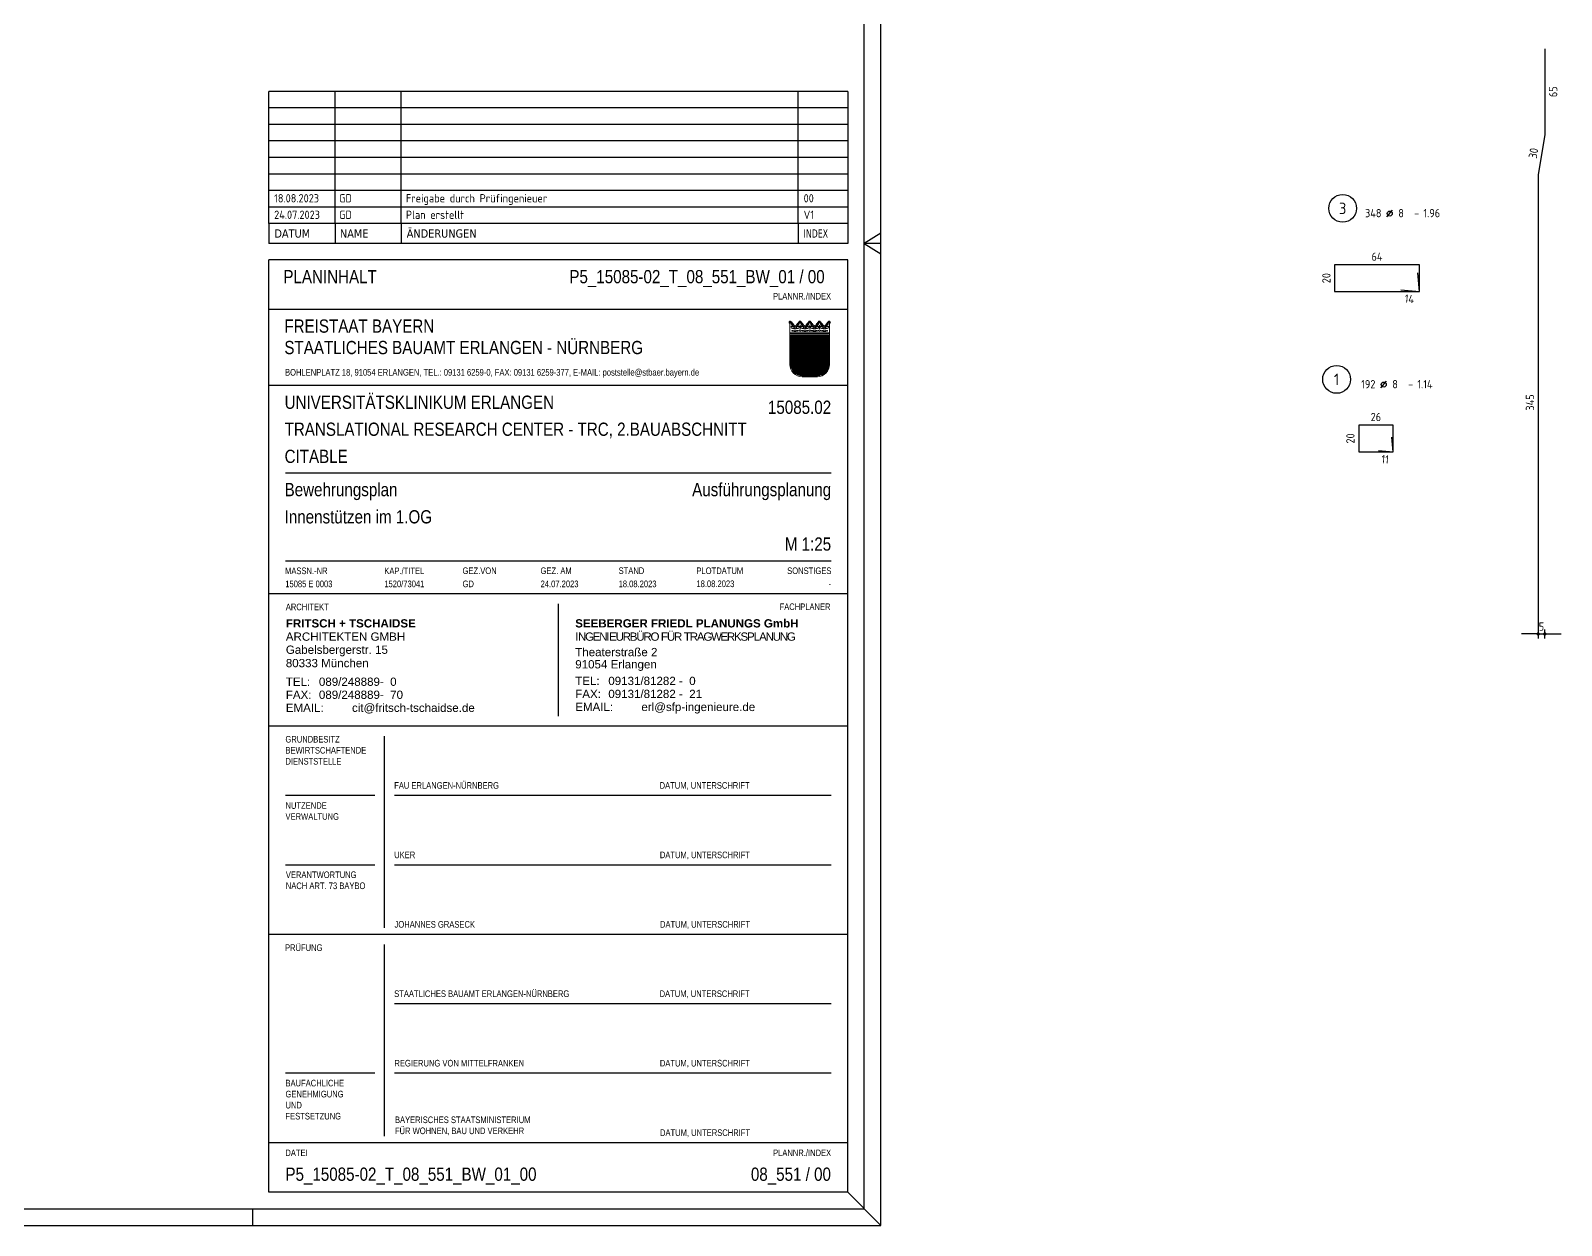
# Model space of a CAD drawing. Extents: x 0 to 26.4, y -21.5 to -6.6.
# Drawn here: x 14.6 to 26.17, y -21.46 to -12.43 of the extents above; entities that cross this region are included whole.
import ezdxf
from ezdxf.enums import TextEntityAlignment as Align

# ---------------------------------------------------------------- set-up
doc = ezdxf.new("R2010")
doc.units = 0
doc.header["$LTSCALE"] = 0.25
doc.linetypes.add('AUSGEZOGEN', pattern=[1000.01, 1000, 0.01])
for name, color, linetype in [('40 A Plankopf Text F+T', 7, 'Continuous'), ('BET-ANS', 7, 'Continuous'), ('MASSE', 7, 'Continuous'), ('RAHMEN', 7, 'Continuous'), ('RND', 7, 'Continuous'), ('STEMPEL', 7, 'Continuous')]:
    doc.layers.add(name, color=color, linetype=linetype)
doc.layers.add('NOPLOT', color=7, linetype='Continuous', plot=False)
doc.styles.add('ERSTELLTER_STIL_3', font='arial.ttf')
doc.styles.add('ERSTELLTER_STIL_4', font='arialbd.ttf')
doc.styles.add('helv', font='tahoma.ttf')
doc.styles.add('plankopf_ArialN', font='ARIALN.TTF')
doc.styles.add('txt', font='isocp.shx')
doc.dimstyles.new('DOT_I', dxfattribs={"dimscale": 0.25, "dimtxt": 0.25, "dimasz": 0.25, "dimexe": 0.1, "dimexo": 0.3, "dimgap": 0.1, "dimtad": 1, "dimdec": 3, "dimzin": 3, "dimtxsty": 'txt', "dimblk": 'DOT', "dimblk1": 'DOT', "dimblk2": 'DOT', "dimsah": 1, "dimcen": 0.1, "dimse1": 1, "dimse2": 1, "dimazin": 0, "dimtfac": 1, "dimtdec": 4, "dimtix": 1, "dimtmove": 2, "dimatfit": 3, "dimfxl": 0, "dimtvp": 1, "dimtolj": 1, "dimtzin": 0, "dimarcsym": 0})
pattern_1 = [(0, (-322.07857, -163.97815), (8e-17, 0.254), [])]

# ---------------------------------------------------------------- blocks, each defined once
blk = doc.blocks.new('Bundeslandwappen')
at = {"lineweight": 9, "true_color": 0xffffff}
for points in [[(-5.75, 16.5), (-5.98, 16.5), (-5.98, 16.29), (-5.75, 16.29)], [(-5.09, 15.68), (-5.31, 15.68), (-5.31, 15.47), (-5.09, 15.47)], [(-3.49, 15.68), (-3.71, 15.68), (-3.71, 15.47), (-3.49, 15.47)], [(-2.82, 16.5), (-3.05, 16.5), (-3.05, 16.29), (-2.82, 16.29)], [(-2.15, 15.68), (-2.38, 15.68), (-2.38, 15.47), (-2.15, 15.47)], [(-0.56, 15.68), (-0.78, 15.68), (-0.78, 15.47), (-0.56, 15.47)], [(0.11, 16.5), (-0.11, 16.5), (-0.11, 16.29), (0.11, 16.29)], [(0.78, 15.68), (0.56, 15.68), (0.56, 15.47), (0.78, 15.47)], [(2.38, 15.68), (2.15, 15.68), (2.15, 15.47), (2.38, 15.47)], [(3.05, 16.5), (2.82, 16.5), (2.82, 16.29), (3.05, 16.29)], [(3.71, 15.68), (3.49, 15.68), (3.49, 15.47), (3.71, 15.47)], [(5.31, 15.68), (5.09, 15.68), (5.09, 15.47), (5.31, 15.47)], [(5.98, 16.5), (5.75, 16.5), (5.75, 16.29), (5.98, 16.29)]]:
    blk.add_hatch(color=7, dxfattribs=at).paths.add_polyline_path(points)
at = {"true_color": 0xffffff}
for points in [[(-5.34, 12.59), (-5.7, 12.59), (-5.7, 12.19), (-5.07, 11.96)], [(-1.42, 10.67), (-5.07, 11.96), (-3.57, 8.42), (0.08, 7.13)], [(0.86, 12.59), (-2.24, 12.59), (-1.42, 10.67), (2.23, 9.38)], [(3.96, 12.59), (1.66, 12.59), (4.37, 11.63)], [(5.7, 8.15), (2.23, 9.38), (3.73, 5.84), (5.7, 5.14)], [(5.7, 11.16), (4.37, 11.63), (5.7, 8.5)], [(-3.57, 8.42), (-5.7, 9.18), (-5.7, 6.17), (-2.07, 4.88)], [(-5.7, 6.14), (-5.7, 3.7, 0.041392), (-5.65, 3.14), (-4.21, 2.63)], [(1.58, 3.59), (-2.07, 4.88), (-0.56, 1.34), (2.36, 0.3, 0.043654), (2.95, 0.36)], [(3.73, 5.84), (0.08, 7.13), (1.58, 3.59), (5.23, 2.29)], [(-0.56, 1.34), (-4.21, 2.63), (-3.29, 0.45, 0.073774), (-2.3, 0.3), (-0.12, 0.3)]]:
    blk.add_hatch(color=7, dxfattribs=at).paths.add_polyline_path(points)
at = {"lineweight": 9}
h = blk.add_hatch(dxfattribs=at)
h.set_pattern_fill('ANSI31', color=256, scale=0.08, angle=315, style=0)
h.set_pattern_definition(pattern_1)
h.paths.add_polyline_path([(-5.07, 11.96), (-5.7, 12.19), (-5.7, 9.18), (-3.57, 8.42)])
h = blk.add_hatch(dxfattribs=at)
h.set_pattern_fill('ANSI31', color=256, scale=0.08, angle=315, style=0)
h.set_pattern_definition(pattern_1)
h.paths.add_polyline_path([(-2.24, 12.59), (-5.34, 12.59), (-5.07, 11.96), (-1.42, 10.67)])
h = blk.add_hatch(dxfattribs=at)
h.set_pattern_fill('ANSI31', color=256, scale=0.08, angle=315, style=0)
h.set_pattern_definition(pattern_1)
h.paths.add_polyline_path([(2.23, 9.38), (-1.42, 10.67), (0.08, 7.13), (3.73, 5.84)])
h = blk.add_hatch(dxfattribs=at)
h.set_pattern_fill('ANSI31', color=256, scale=0.08, angle=315, style=0)
h.set_pattern_definition(pattern_1)
h.paths.add_polyline_path([(4.37, 11.63), (1.66, 12.59), (0.86, 12.59), (2.23, 9.38), (5.7, 8.15), (5.7, 8.5)])
h = blk.add_hatch(dxfattribs=at)
h.set_pattern_fill('ANSI31', color=256, scale=0.08, angle=315, style=0)
h.set_pattern_definition(pattern_1)
h.paths.add_polyline_path([(5.7, 12.59), (3.96, 12.59), (4.37, 11.63), (5.7, 11.16)])
h = blk.add_hatch(dxfattribs=at)
h.set_pattern_fill('ANSI31', color=256, scale=0.08, angle=315, style=0)
h.set_pattern_definition(pattern_1)
h.paths.add_polyline_path([(-2.07, 4.88), (-5.7, 6.17), (-5.7, 6.14), (-4.21, 2.63), (-0.56, 1.34)])
h = blk.add_hatch(dxfattribs=at)
h.set_pattern_fill('ANSI31', color=256, scale=0.08, angle=315, style=0)
h.set_pattern_definition(pattern_1)
h.paths.add_polyline_path([(0.08, 7.13), (-3.57, 8.42), (-2.07, 4.88), (1.58, 3.59)])
h = blk.add_hatch(dxfattribs=at)
h.set_pattern_fill('ANSI31', color=256, scale=0.08, angle=315, style=0)
h.set_pattern_definition(pattern_1)
h.paths.add_polyline_path([(5.7, 5.14), (3.73, 5.84), (5.23, 2.29), (5.37, 2.24, 0.111178), (5.7, 3.7)])
h = blk.add_hatch(dxfattribs=at)
h.set_pattern_fill('ANSI31', color=256, scale=0.08, angle=315, style=0)
h.set_pattern_definition(pattern_1)
h.paths.add_polyline_path([(-4.21, 2.63), (-5.65, 3.14, 0.285055), (-3.29, 0.45)])
h = blk.add_hatch(dxfattribs=at)
h.set_pattern_fill('ANSI31', color=256, scale=0.08, angle=315, style=0)
h.set_pattern_definition(pattern_1)
h.paths.add_polyline_path([(-0.56, 1.34), (-0.12, 0.3), (2.3, 0.3, 0.004354), (2.36, 0.3)])
h = blk.add_hatch(dxfattribs=at)
h.set_pattern_fill('ANSI31', color=256, scale=0.08, angle=315, style=0)
h.set_pattern_definition(pattern_1)
h.paths.add_polyline_path([(5.31, 2.11), (5.23, 2.29), (1.58, 3.59), (2.95, 0.36, 0.22704)])
for p, q in [((-6, 16.1), (-6, 3.7)), ((-5.64, 14.97), (-5.64, 15.18)), ((-5.61, 16.59), (-5.62, 16.68)), ((-5.33, 15.19), (-5.33, 15.05)), ((-4.68, 14.54), (-5.26, 14.54)), ((-4.12, 14.54), (-3.54, 14.54)), ((-3.47, 15.19), (-3.47, 15.05)), ((-3.36, 13.9), (-2.93, 14.17)), ((-2.93, 13.63), (-3.36, 13.9)), ((-3.19, 16.59), (-3.18, 16.67)), ((-3.16, 14.97), (-3.16, 15.18)), ((-2.93, 15.58), (-2.93, 14.47)), ((-2.93, 14.17), (-2.5, 13.9)), ((-2.5, 13.9), (-2.93, 13.63)), ((-2.71, 14.97), (-2.71, 15.18)), ((-2.68, 16.59), (-2.69, 16.67)), ((-2.4, 15.19), (-2.4, 15.05)), ((-1.74, 14.54), (-2.32, 14.54)), ((-1.19, 14.54), (-0.61, 14.54)), ((-0.54, 15.19), (-0.54, 15.05)), ((0, 14.17), (-0.43, 13.9)), ((-0.43, 13.9), (0, 13.63)), ((-0.25, 16.59), (-0.24, 16.67)), ((-0.22, 14.97), (-0.22, 15.18)), ((0, 15.58), (0, 14.47)), ((0.43, 13.9), (0, 14.17)), ((0, 13.63), (0.43, 13.9)), ((0.22, 14.97), (0.22, 15.18)), ((0.25, 16.59), (0.24, 16.67)), ((0.54, 15.19), (0.54, 15.05)), ((1.19, 14.54), (0.61, 14.54)), ((1.74, 14.54), (2.32, 14.54)), ((2.4, 15.19), (2.4, 15.05)), ((2.93, 14.17), (2.5, 13.9)), ((2.5, 13.9), (2.93, 13.63)), ((2.68, 16.59), (2.69, 16.67)), ((2.71, 14.97), (2.71, 15.18)), ((2.93, 15.58), (2.93, 14.47)), ((3.36, 13.9), (2.93, 14.17)), ((2.93, 13.63), (3.36, 13.9)), ((3.16, 14.97), (3.16, 15.18)), ((3.19, 16.59), (3.18, 16.67)), ((3.47, 15.19), (3.47, 15.05)), ((4.12, 14.54), (3.54, 14.54)), ((4.68, 14.54), (5.26, 14.54)), ((5.33, 15.19), (5.33, 15.05)), ((5.61, 16.59), (5.62, 16.68)), ((5.64, 14.97), (5.64, 15.18)), ((6, 3.7), (6, 16.1)), ((-6, 13.29), (6, 13.29)), ((-6, 12.94), (6, 12.94)), ((-5.7, 12.59), (-5.7, 3.7)), ((-5.7, 12.59), (5.7, 12.59)), ((-5.7, 12.19), (5.7, 8.15)), ((-5.34, 12.59), (-0.12, 0.3)), ((-2.24, 12.59), (2.95, 0.36)), ((0.86, 12.59), (5.31, 2.11)), ((1.66, 12.59), (5.7, 11.16)), ((3.96, 12.59), (5.7, 8.5)), ((5.7, 3.7), (5.7, 12.59)), ((-5.7, 9.18), (5.7, 5.14)), ((-5.7, 6.17), (5.37, 2.24)), ((-5.7, 6.14), (-3.29, 0.45)), ((-5.66, 3.14), (2.36, 0.3)), ((-2.3, 0.3), (2.3, 0.3)), ((-2.3, 0), (2.3, 0))]:
    blk.add_line(p, q, dxfattribs=at)
for points in [[(-5.75, 16.29), (-5.98, 16.29), (-5.98, 16.5), (-5.75, 16.5)], [(-5.09, 15.47), (-5.31, 15.47), (-5.31, 15.68), (-5.09, 15.68)], [(-4.07, 13.71), (-4.83, 13.71), (-4.83, 14.1), (-4.07, 14.1)], [(-3.71, 15.47), (-3.49, 15.47), (-3.49, 15.68), (-3.71, 15.68)], [(-2.82, 16.29), (-3.05, 16.29), (-3.05, 16.5), (-2.82, 16.5)], [(-2.15, 15.47), (-2.38, 15.47), (-2.38, 15.68), (-2.15, 15.68)], [(-1.8, 13.71), (-1.04, 13.71), (-1.04, 14.1), (-1.8, 14.1)], [(-0.78, 15.47), (-0.56, 15.47), (-0.56, 15.68), (-0.78, 15.68)], [(0.11, 16.29), (-0.11, 16.29), (-0.11, 16.5), (0.11, 16.5)], [(0.78, 15.47), (0.56, 15.47), (0.56, 15.68), (0.78, 15.68)], [(1.8, 13.71), (1.04, 13.71), (1.04, 14.1), (1.8, 14.1)], [(2.15, 15.47), (2.38, 15.47), (2.38, 15.68), (2.15, 15.68)], [(3.05, 16.29), (2.82, 16.29), (2.82, 16.5), (3.05, 16.5)], [(3.71, 15.47), (3.49, 15.47), (3.49, 15.68), (3.71, 15.68)], [(4.07, 13.71), (4.83, 13.71), (4.83, 14.1), (4.07, 14.1)], [(5.09, 15.47), (5.31, 15.47), (5.31, 15.68), (5.09, 15.68)], [(5.75, 16.29), (5.98, 16.29), (5.98, 16.5), (5.75, 16.5)]]:
    blk.add_lwpolyline(points, close=True, dxfattribs=at)
for centre in [(-5.28, 13.9), (-3.71, 13.9), (-2.2, 13.9), (-0.68, 13.9), (0.68, 13.9), (2.2, 13.9), (3.71, 13.9), (5.28, 13.9)]:
    blk.add_circle(centre, 0.123, dxfattribs=at)
for centre, radius, start, end in [((-5.89, 16.45), 0.362, 44.6681, 253.1183), ((-5.67, 16.67), 0.05, 6.6615, 44.6681), ((-5.49, 15.18), 0.157, 3.2756, 179.5521), ((-5.19, 14.99), 0.453, 182.8328, 261.3043), ((-5.56, 16.59), 0.05, 186.6615, 265.6209), ((-5.42, 15.99), 0.179, 74.7883, 15.1356), ((-5.59, 16.26), 0.281, 346.0232, 85.6209), ((-5.36, 16.21), 0.05, 254.7883, 346.0232), ((-5.26, 15.23), 0.191, 249.6358, 3.0857), ((-5.2, 16.05), 0.05, 93.0633, 195.1356), ((-5.19, 15.87), 0.224, 350.9542, 93.0633), ((-5.02, 15.24), 0.05, 82.9467, 183.0857), ((-4.99, 15.54), 0.249, 262.9467, 77.8855), ((-4.92, 15.83), 0.05, 170.9542, 257.8855), ((-4.62, 14.89), 0.224, 71.4, 0), ((-4.71, 14.85), 0.312, 275.9649, 353.9773), ((-4.4, 15.24), 0.208, 317.0775, 222.9225), ((-4.18, 14.89), 0.224, 180, 108.6), ((-4.09, 14.85), 0.312, 186.0227, 264.0351), ((-3.81, 15.54), 0.249, 102.1145, 277.0533), ((-3.88, 15.83), 0.05, 282.1145, 9.0458), ((-3.61, 15.87), 0.224, 86.9367, 189.0458), ((-3.78, 15.24), 0.05, 356.9143, 97.0533), ((-3.54, 15.23), 0.191, 176.9143, 290.3642), ((-3.6, 16.05), 0.05, 344.8644, 86.9367), ((-3.38, 15.99), 0.179, 164.8644, 105.2117), ((-3.61, 14.99), 0.453, 278.6957, 357.1672), ((-3.21, 16.26), 0.281, 94.3791, 193.9768), ((-3.44, 16.21), 0.05, 193.9768, 285.2117), ((-3.31, 15.18), 0.157, 0.4479, 176.7244), ((-3.24, 16.59), 0.05, 274.3791, 353.3385), ((-3.13, 16.67), 0.05, 155.2288, 173.3385), ((-2.93, 16.58), 0.264, 24.0166, 155.3409), ((-2.55, 15.18), 0.157, 3.2756, 179.5521), ((-2.26, 14.99), 0.453, 182.8328, 261.3043), ((-2.74, 16.66), 0.05, 6.6615, 24.0166), ((-2.63, 16.59), 0.05, 186.6615, 265.6209), ((-2.49, 15.99), 0.179, 74.7883, 15.1356), ((-2.65, 16.26), 0.281, 346.0232, 85.6209), ((-2.43, 16.21), 0.05, 254.7883, 346.0232), ((-2.33, 15.23), 0.191, 249.6358, 3.0857), ((-2.27, 16.05), 0.05, 93.0633, 195.1356), ((-2.26, 15.87), 0.224, 350.9542, 93.0633), ((-2.09, 15.24), 0.05, 82.9467, 183.0857), ((-2.05, 15.54), 0.249, 262.9467, 77.8855), ((-1.99, 15.83), 0.05, 170.9542, 257.8855), ((-1.69, 14.89), 0.224, 71.4, 0), ((-1.78, 14.85), 0.312, 275.9649, 353.9773), ((-1.47, 15.24), 0.208, 317.0775, 222.9225), ((-1.24, 14.89), 0.224, 180, 108.6), ((-1.16, 14.85), 0.312, 186.0227, 264.0351), ((-0.88, 15.54), 0.249, 102.1145, 277.0533), ((-0.94, 15.83), 0.05, 282.1145, 9.0458), ((-0.67, 15.87), 0.224, 86.9367, 189.0458), ((-0.84, 15.24), 0.05, 356.9143, 97.0533), ((-0.6, 15.23), 0.191, 176.9143, 290.3642), ((-0.66, 16.05), 0.05, 344.8644, 86.9367), ((-0.44, 15.99), 0.179, 164.8644, 105.2117), ((-0.68, 14.99), 0.453, 278.6957, 357.1672), ((-0.28, 16.26), 0.281, 94.3791, 193.9768), ((-0.5, 16.21), 0.05, 193.9768, 285.2117), ((-0.38, 15.18), 0.157, 0.4479, 176.7244), ((-0.3, 16.59), 0.05, 274.3791, 353.3385), ((0, 16.58), 0.264, 24.0166, 155.3409), ((-0.19, 16.67), 0.05, 155.2288, 173.3385), ((0.38, 15.18), 0.157, 3.2756, 179.5521), ((0.68, 14.99), 0.453, 182.8328, 261.3043), ((0.19, 16.66), 0.05, 6.6615, 24.0166), ((0.3, 16.59), 0.05, 186.6615, 265.6209), ((0.44, 15.99), 0.179, 74.7883, 15.1356), ((0.28, 16.26), 0.281, 346.0232, 85.6209), ((0.5, 16.21), 0.05, 254.7883, 346.0232), ((0.6, 15.23), 0.191, 249.6358, 3.0857), ((0.66, 16.05), 0.05, 93.0633, 195.1356), ((0.67, 15.87), 0.224, 350.9542, 93.0633), ((0.84, 15.24), 0.05, 82.9467, 183.0857), ((0.88, 15.54), 0.249, 262.9467, 77.8855), ((0.94, 15.83), 0.05, 170.9542, 257.8855), ((1.24, 14.89), 0.224, 71.4, 0), ((1.16, 14.85), 0.312, 275.9649, 353.9773), ((1.47, 15.24), 0.208, 317.0775, 222.9225), ((1.69, 14.89), 0.224, 180, 108.6), ((1.78, 14.85), 0.312, 186.0227, 264.0351), ((2.05, 15.54), 0.249, 102.1145, 277.0533), ((1.99, 15.83), 0.05, 282.1145, 9.0458), ((2.26, 15.87), 0.224, 86.9367, 189.0458), ((2.09, 15.24), 0.05, 356.9143, 97.0533), ((2.33, 15.23), 0.191, 176.9143, 290.3642), ((2.27, 16.05), 0.05, 344.8644, 86.9367), ((2.49, 15.99), 0.179, 164.8644, 105.2117), ((2.26, 14.99), 0.453, 278.6957, 357.1672), ((2.65, 16.26), 0.281, 94.3791, 193.9768), ((2.43, 16.21), 0.05, 193.9768, 285.2117), ((2.55, 15.18), 0.157, 0.4479, 176.7244), ((2.63, 16.59), 0.05, 274.3791, 353.3385), ((2.93, 16.58), 0.264, 24.0166, 155.3409), ((2.74, 16.67), 0.05, 155.2288, 173.3385), ((3.31, 15.18), 0.157, 3.2756, 179.5521), ((3.61, 14.99), 0.453, 182.8328, 261.3043), ((3.13, 16.66), 0.05, 6.6615, 24.0166), ((3.24, 16.59), 0.05, 186.6615, 265.6209), ((3.38, 15.99), 0.179, 74.7883, 15.1356), ((3.21, 16.26), 0.281, 346.0232, 85.6209), ((3.44, 16.21), 0.05, 254.7883, 346.0232), ((3.54, 15.23), 0.191, 249.6358, 3.0857), ((3.6, 16.05), 0.05, 93.0633, 195.1356), ((3.61, 15.87), 0.224, 350.9542, 93.0633), ((3.78, 15.24), 0.05, 82.9467, 183.0857), ((3.81, 15.54), 0.249, 262.9467, 77.8855), ((3.88, 15.83), 0.05, 170.9542, 257.8855), ((4.18, 14.89), 0.224, 71.4, 0), ((4.09, 14.85), 0.312, 275.9649, 353.9773), ((4.4, 15.24), 0.208, 317.0775, 222.9225), ((4.62, 14.89), 0.224, 180, 108.6), ((4.71, 14.85), 0.312, 186.0227, 264.0351), ((4.99, 15.54), 0.249, 102.1145, 277.0533), ((4.92, 15.83), 0.05, 282.1145, 9.0458), ((5.19, 15.87), 0.224, 86.9367, 189.0458), ((5.02, 15.24), 0.05, 356.9143, 97.0533), ((5.26, 15.23), 0.191, 176.9143, 290.3642), ((5.2, 16.05), 0.05, 344.8644, 86.9367), ((5.42, 15.99), 0.179, 164.8644, 105.2117), ((5.19, 14.99), 0.453, 278.6957, 357.1672), ((5.59, 16.26), 0.281, 94.3791, 193.9768), ((5.36, 16.21), 0.05, 193.9768, 285.2117), ((5.49, 15.18), 0.157, 0.4479, 176.7244), ((5.56, 16.59), 0.05, 274.3791, 353.3385), ((5.67, 16.67), 0.05, 135.3319, 173.3385), ((5.89, 16.45), 0.362, 286.8817, 135.3319), ((-2.3, 3.7), 3.7, 180, 270), ((-2.3, 3.7), 3.4, 180, 270), ((2.3, 3.7), 3.7, 270, 0), ((2.3, 3.7), 3.4, 270, 0)]:
    blk.add_arc(centre, radius, start, end, dxfattribs=at)
blk = doc.blocks.new('Plankopf_PU')
for p, q in [((-18.5, 25.4), (-18.5, 27.7)), ((-1, 27.7), (-18.5, 27.7)), ((-1, 27.7), (-18.5, 27.7)), ((-1, 25.4), (-1, 27.7)), ((-1, 25.4), (-18.5, 25.4)), ((-1, 25.4), (-18.5, 25.4)), ((-18.5, 19.1), (-18.5, 25.4)), ((-1, 19.1), (-1, 25.4)), ((-1.5, 22.75), (-18, 22.75)), ((-18, 20.1), (-1.5, 20.1)), ((-18.5, 15.1), (-18.5, 19.1)), ((-1, 19.1), (-18.5, 19.1)), ((-1, 15.1), (-1, 19.1)), ((-9.75, 18.8), (-9.75, 15.4)), ((-1, 15.1), (-18.5, 15.1)), ((-1, 15.1), (-18.5, 15.1)), ((-18.5, 8.8), (-18.5, 15.1)), ((-1, 8.8), (-1, 15.1)), ((-15, 9), (-15, 14.8)), ((-15.3, 13), (-18, 13)), ((-1.5, 13), (-14.7, 13)), ((-15.3, 10.9), (-18, 10.9)), ((-1.5, 10.9), (-14.7, 10.9)), ((-18.5, 2.5), (-18.5, 8.8)), ((-1, 8.8), (-18.5, 8.8)), ((-1, 2.5), (-1, 8.8)), ((-15, 2.7), (-15, 8.5)), ((-1.5, 6.7), (-14.7, 6.7)), ((-15.3, 4.6), (-18, 4.6)), ((-1.5, 4.6), (-14.7, 4.6)), ((-1, 2.5), (-18.5, 2.5)), ((-18.5, 1), (-18.5, 2.5)), ((-1, 2.5), (-18.5, 2.5)), ((-1, 1), (-1, 2.5)), ((-1, 1), (-18.5, 1))]:
    blk.add_line(p, q)
at = {"xscale": 0.1, "yscale": 0.1, "zscale": 0.1}
blk.add_blockref('Bundeslandwappen', (-2.148, 25.669), dxfattribs=at)
at = {"linetype": 'AUSGEZOGEN', "lineweight": 35, "style": 'plankopf_ArialN'}
for s, height, p in [('FREISTAAT BAYERN', 0.4, (-18.032, 27.401)), ('PRÜFUNG', 0.2, (-18.013, 8.5))]:
    blk.add_text(s, height=height, dxfattribs=at).set_placement(p, align=Align.TOP_LEFT)
blk.add_text('STAATLICHES BAUAMT ERLANGEN - NÜRNBERG', height=0.4, dxfattribs=at).set_placement((-18.032, 26.552), align=Align.MIDDLE_LEFT)
at = {"style": 'plankopf_ArialN'}
for s, p in [('BOHLENPLATZ 18, 91054 ERLANGEN, TEL.: 09131 6259-0, FAX: 09131 6259-377, E-MAIL: poststelle@stbaer.bayern.de', (-18.012, 25.702)), ('MASSN.-NR', (-18.011, 19.698)), ('KAP./TITEL', (-15.01, 19.698)), ('GEZ.VON', (-12.644, 19.7)), ('GEZ. AM', (-10.286, 19.7)), ('STAND', (-7.927, 19.702)), ('PLOTDATUM', (-5.574, 19.7)), ('FAU ERLANGEN-NÜRNBERG', (-14.712, 13.207)), ('DATUM, UNTERSCHRIFT', (-6.687, 13.207)), ('UKER', (-14.712, 11.107)), ('DATUM, UNTERSCHRIFT', (-6.68, 11.106)), ('JOHANNES GRASECK', (-14.7, 9.005)), ('DATUM, UNTERSCHRIFT', (-6.675, 9.005)), ('STAATLICHES BAUAMT ERLANGEN-NÜRNBERG', (-14.712, 6.907)), ('DATUM, UNTERSCHRIFT', (-6.687, 6.907)), ('REGIERUNG VON MITTELFRANKEN', (-14.705, 4.806)), ('DATUM, UNTERSCHRIFT', (-6.68, 4.806)), ('DATUM, UNTERSCHRIFT', (-6.675, 2.705)), ('DATEI', (-18.002, 2.095))]:
    blk.add_text(s, height=0.2, dxfattribs=at).set_placement(p)
for s, p in [('SONSTIGES', (-1.493, 19.7)), ('PLANNR./INDEX', (-1.501, 2.095))]:
    blk.add_text(s, height=0.2, dxfattribs=at).set_placement(p, align=Align.RIGHT)
at = {"linetype": 'AUSGEZOGEN', "lineweight": 35, "style": 'plankopf_ArialN'}
blk.add_text('ARCHITEKT', height=0.2, dxfattribs=at).set_placement((-17.989, 18.607))
blk.add_text('FACHPLANER', height=0.2, dxfattribs=at).set_placement((-1.52, 18.611), align=Align.RIGHT)
at = {"insert": (-5.574, 19.303), "char_height": 0.2, "attachment_point": 7, "style": 'plankopf_ArialN'}
blk.add_mtext('18.08.2023', dxfattribs=at)
at = {"char_height": 0.2, "attachment_point": 1, "style": 'plankopf_ArialN'}
for s, insert, width in [('GRUNDBESITZ\\PBEWIRTSCHAFTENDE DIENSTSTELLE', (-18, 14.804), 2.5), ('NUTZENDE^JVERWALTUNG', (-17.998, 12.8), 2.69843), ('VERANTWORTUNG  NACH ART. 73 BAYBO', (-17.988, 10.705), 2.68768), ('BAUFACHLICHE GENEHMIGUNG UND FESTSETZUNG', (-17.998, 4.404), 2.2311), ('BAYERISCHES STAATSMINISTERIUM ^JFÜR WOHNEN, BAU UND VERKEHR', (-14.689, 3.294), 9.29412)]:
    blk.add_mtext(s, dxfattribs=dict(at, insert=insert, width=width))
at = {"style": 'plankopf_ArialN'}
for tag, p in [('PROJEKTBEZEICHNUNGZ1', (-18.025, 24.578)), ('PROJEKTBEZEICHNUNGZ2', (-18.025, 23.761)), ('PROJEKTBEZEICHNUNGZ3', (-18.025, 22.941))]:
    blk.add_attdef(tag, text='', height=0.4, dxfattribs=at).set_placement(p, align=Align.BOTTOM_LEFT)
for tag, p in [('GEB.-NR', (-1.5, 24.946)), ('0.000X', (-1.507, 1.749))]:
    blk.add_attdef(tag, text='', height=0.4, dxfattribs=at).set_placement(p, align=Align.TOP_RIGHT)
for tag, p, height in [('PLANINHALTZ1', (-18.025, 22.055), 0.4), ('PLANINHALTZ2', (-18.025, 21.232), 0.4), ('PLANINHALTZ3', (-18.025, 20.409), 0.4), ('MASSN.-NR', (-18.005, 19.303), 0.2), ('KAPITEL/TITEL', (-15.01, 19.303), 0.2), ('GEZ_VON', (-12.644, 19.303), 0.2), ('GEZ_AM', (-10.286, 19.303), 0.2), ('STAND', (-7.927, 19.303), 0.2)]:
    blk.add_attdef(tag, p, '', height=height, dxfattribs=at)
for tag, height, p in [('PLANUNGSPHASE', 0.4, (-1.5, 22.055)), ('PROJEKTKATEGORIE', 0.4, (-1.5, 21.232)), ('MAßSTAB', 0.4, (-1.5, 20.409)), ('SONSTIGES', 0.2, (-1.5, 19.303))]:
    blk.add_attdef(tag, text='', height=height, dxfattribs=at).set_placement(p, align=Align.RIGHT)
at = {"layer": '40 A Plankopf Text F+T', "color": 7, "linetype": 'Continuous', "lineweight": 13, "char_height": 0.25, "attachment_point": 7}
for s, insert, style in [('\\A1;FRITSCH + TSCHAIDSE ', (-17.988, 18.081), 'ERSTELLTER_STIL_4'), ('\\A1;SEEBERGER FRIEDL PLANUNGS GmbH', (-9.238, 18.081), 'ERSTELLTER_STIL_4'), ('\\A1;ARCHITEKTEN GMBH', (-17.988, 17.68), 'ERSTELLTER_STIL_3'), ('\\A1;{\\T0.8;INGENIEURBÜRO FÜR TRAGWERKSPLANUNG}', (-9.238, 17.68), 'ERSTELLTER_STIL_3'), ('\\A1;80333 München', (-17.988, 16.879), 'ERSTELLTER_STIL_3'), ('\\A1;Gabelsbergerstr. 15', (-17.988, 17.212), 'ERSTELLTER_STIL_3'), ('\\A1;Theaterstraße 2', (-9.238, 17.212), 'ERSTELLTER_STIL_3'), ('\\A1;91054 Erlangen', (-9.238, 16.771), 'ERSTELLTER_STIL_3')]:
    blk.add_mtext(s, dxfattribs=dict(at, insert=insert, style=style))
at = {"layer": '40 A Plankopf Text F+T', "color": 7, "linetype": 'Continuous', "lineweight": 13, "char_height": 0.25, "attachment_point": 7, "line_spacing_factor": 0.945293, "style": 'ERSTELLTER_STIL_3'}
for s, insert in [('\\A1;TEL: ^I089/248889-  0\\PFAX: ^I089/248889-  70\\PEMAIL: ^Icit@fritsch-tschaidse.de', (-17.988, 15.481)), ('\\A1;TEL: ^I09131/81282 -  0\\PFAX: ^I09131/81282 -  21\\PEMAIL: ^Ierl@sfp-ingenieure.de', (-9.238, 15.481))]:
    blk.add_mtext(s, dxfattribs=dict(at, insert=insert))
blk = doc.blocks.new('Plankopf-ER')
at = {"layer": 'RAHMEN', "color": 7, "linetype": 'Continuous'}
for p, q in [((-0.5, 4.6), (-18, 4.6)), ((-18, 4.1), (-18, 4.6)), ((-16, 4.1), (-16, 4.6)), ((-14, 4.1), (-14, 4.6)), ((-2, 4.1), (-2, 4.6)), ((-0.5, 4.6), (-0.5, 4.1)), ((-0.5, 4.1), (-18, 4.1)), ((-18, 3.6), (-18, 4.1)), ((-16, 3.6), (-16, 4.1)), ((-14, 3.6), (-14, 4.1)), ((-2, 3.6), (-2, 4.1)), ((-0.5, 4.1), (-0.5, 3.6)), ((-0.5, 3.6), (-18, 3.6)), ((-18, 3.1), (-18, 3.6)), ((-16, 3.1), (-16, 3.6)), ((-14, 3.1), (-14, 3.6)), ((-2, 3.1), (-2, 3.6)), ((-0.5, 3.6), (-0.5, 3.1)), ((-0.5, 3.1), (-18, 3.1)), ((-18, 2.6), (-18, 3.1)), ((-16, 2.6), (-16, 3.1)), ((-14, 2.6), (-14, 3.1)), ((-2, 2.6), (-2, 3.1)), ((-0.5, 3.1), (-0.5, 2.6)), ((-0.5, 2.6), (-18, 2.6)), ((-18, 2.1), (-18, 2.6)), ((-16, 2.1), (-16, 2.6)), ((-14, 2.1), (-14, 2.6)), ((-2, 2.1), (-2, 2.6)), ((-0.5, 2.6), (-0.5, 2.1)), ((-0.5, 2.1), (-18, 2.1)), ((-18, 1.6), (-18, 2.1)), ((-16, 1.6), (-16, 2.1)), ((-14, 1.6), (-14, 2.1)), ((-2, 1.6), (-2, 2.1)), ((-0.5, 2.1), (-0.5, 1.6)), ((-0.5, 1.6), (-18, 1.6)), ((-18, 1.1), (-18, 1.6)), ((-16, 1.1), (-16, 1.6)), ((-14, 1.1), (-14, 1.6)), ((-2, 1.1), (-2, 1.6)), ((-0.5, 1.6), (-0.5, 1.1)), ((-0.5, 1.1), (-18, 1.1)), ((-18, 0.6), (-18, 1.1)), ((-16, 0.6), (-16, 1.1)), ((-14, 0.6), (-14, 1.1)), ((-2, 0.6), (-2, 1.1)), ((-0.5, 1.1), (-0.5, 0.6)), ((-0.5, 0.6), (-18, 0.6)), ((-18, 0.6), (-18, 0)), ((-16, 0.6), (-16, 0)), ((-14, 0.6), (-14, 0)), ((-2, 0.6), (-2, 0)), ((-0.5, 0.6), (-0.5, 0)), ((-0.5, 0), (-18, 0))]:
    blk.add_line(p, q, dxfattribs=at)
at = {"layer": 'RAHMEN', "color": 7, "linetype": 'Continuous', "style": 'txt'}
for tag, p in [('INDEX-D8', (-17.841, 4.242)), ('INDEX-N8', (-15.876, 4.242)), ('INDEX-X8', (-13.857, 4.242)), ('INDEX8', (-1.833, 4.242)), ('INDEX-D7', (-17.841, 3.742)), ('INDEX-N7', (-15.876, 3.742)), ('INDEX-X7', (-13.857, 3.742)), ('INDEX7', (-1.833, 3.742)), ('INDEX-D6', (-17.841, 3.242)), ('INDEX-N6', (-15.876, 3.242)), ('INDEX-X6', (-13.857, 3.242)), ('INDEX6', (-1.833, 3.242)), ('INDEX-D5', (-17.841, 2.742)), ('INDEX-N5', (-15.876, 2.742)), ('INDEX-X5', (-13.857, 2.742)), ('INDEX5', (-1.833, 2.742)), ('INDEX-D4', (-17.841, 2.242)), ('INDEX-N4', (-15.876, 2.242)), ('INDEX-X4', (-13.857, 2.242)), ('INDEX4', (-1.833, 2.242)), ('INDEX-D3', (-17.841, 1.742)), ('INDEX-N3', (-15.876, 1.742)), ('INDEX-X3', (-13.857, 1.742)), ('INDEX3', (-1.833, 1.742)), ('INDEX-D2', (-17.841, 1.242)), ('INDEX-N2', (-15.876, 1.242)), ('INDEX-X2', (-13.857, 1.242)), ('INDEX2', (-1.833, 1.242)), ('INDEX-D1', (-17.841, 0.742)), ('INDEX-N1', (-15.876, 0.742)), ('INDEX-X1', (-13.857, 0.742)), ('INDEX1', (-1.833, 0.742))]:
    blk.add_attdef(tag, p, '', height=0.25, dxfattribs=at)
at = {"layer": 'STEMPEL', "color": 7, "linetype": 'Continuous', "style": 'helv'}
for s, p in [('ÄNDERUNGEN', (-13.833, 0.176)), ('DATUM', (-17.833, 0.176)), ('NAME', (-15.853, 0.176))]:
    blk.add_text(s, height=0.25, dxfattribs=at).set_placement(p)
at = {"layer": 'STEMPEL', "color": 7, "linetype": 'Continuous', "style": 'helv', "width": 0.8}
blk.add_text('INDEX', height=0.25, dxfattribs=at).set_placement((-1.833, 0.176))
blk = doc.blocks.new('DINA1')
at = {"layer": 'RAHMEN'}
for p, q in [((84.1, 0), (84.1, 59.4)), ((0, 0), (84.1, 0))]:
    blk.add_line(p, q, dxfattribs=at)
at = {"layer": 'RAHMEN', "color": 5}
for p, q in [((83.6, 0.5), (83.6, 58.9)), ((2, 0.5), (83.6, 0.5))]:
    blk.add_line(p, q, dxfattribs=at)
at = {"layer": 'RAHMEN', "color": 7, "linetype": 'Continuous'}
for p, q in [((84.1, 30.01), (83.6, 29.7)), ((83.6, 29.7), (84.1, 29.39))]:
    blk.add_line(p, q, dxfattribs=at)
at = {"layer": 'RAHMEN', "color": 7}
blk.add_line((65.1, 0.5), (65.1, 0), dxfattribs=at)
blk = doc.blocks.new('RND_AUSZ')
at = {"layer": 'RND', "color": 7, "linetype": 'Continuous'}
blk.add_line((1.341, 0.262), (1.509, 0.466), dxfattribs=at)
at = {"layer": 'RND', "color": 1, "linetype": 'Continuous'}
blk.add_circle((0, 0.52), 0.42, dxfattribs=at)
at = {"layer": 'RND', "color": 7, "linetype": 'Continuous'}
blk.add_circle((1.425, 0.364), 0.075, dxfattribs=at)
at = {"layer": 'RND', "color": 7, "linetype": 'Continuous', "style": 'txt'}
blk.add_text('-', height=0.25, dxfattribs=at).set_placement((2.163, 0.25))
for tag, p in [('WIEOFT', (-0.536, 0.25)), ('STK', (1.174, 0.25))]:
    blk.add_attdef(tag, text='', height=0.25, dxfattribs=at).set_placement(p, align=Align.RIGHT)
at = {"layer": 'RND', "color": 1, "linetype": 'Continuous', "style": 'txt'}
blk.add_attdef('POS', text='', height=0.35, dxfattribs=at).set_placement((0, 0.52), align=Align.MIDDLE)
at = {"layer": 'RND', "color": 7, "linetype": 'Continuous', "style": 'txt'}
for tag, p in [('DS', (1.683, 0.25)), ('LANG', (2.441, 0.25)), ('TEXT', (3.669, 0.25))]:
    blk.add_attdef(tag, p, '', height=0.25, dxfattribs=at)
blk = doc.blocks.new('DOT')
at = {"layer": 'MASSE', "color": 7, "linetype": 'Continuous'}
for p, q in [((0, 0), (-1, 0)), ((0, 0.54), (0, -0.54))]:
    blk.add_line(p, q, dxfattribs=at)
at = {"layer": 'MASSE', "color": 7, "linetype": 'Continuous', "const_width": 0.2}
blk.add_lwpolyline([(-0.1, 0, 1), (0.1, 0, 1)], format="xyb", close=True, dxfattribs=at)
blk = doc.blocks.new('*D16')
at = {"layer": 'Defpoints', "color": 0, "linetype": 'AUSGEZOGEN', "transparency": 16777216}
for p in [(25.994, -16.989), (26.044, -16.989), (26.044, -16.989)]:
    blk.add_point(p, dxfattribs=at)
at = {"layer": 'RND', "color": 0, "linetype": 'AUSGEZOGEN', "lineweight": -2, "transparency": 16777216}
for p, q in [((25.932, -16.989), (25.869, -16.989)), ((25.994, -16.989), (26.044, -16.989)), ((26.107, -16.989), (26.169, -16.989))]:
    blk.add_line(p, q, dxfattribs=at)
at = {"layer": 'RND', "color": 0, "linetype": 'AUSGEZOGEN', "lineweight": -2, "transparency": 16777216, "xscale": 0.0625, "yscale": 0.0625, "zscale": 0.0625}
blk.add_blockref('DOT', (25.994, -16.989), dxfattribs=at)
at = {"layer": 'RND', "color": 0, "linetype": 'AUSGEZOGEN', "lineweight": -2, "transparency": 16777216, "xscale": 0.0625, "yscale": 0.0625, "zscale": 0.0625, "rotation": 180}
blk.add_blockref('DOT', (26.044, -16.989), dxfattribs=at)
at = {"layer": 'RND', "color": 0, "linetype": 'AUSGEZOGEN', "transparency": 16777216, "insert": (26.019, -16.933), "char_height": 0.0625, "attachment_point": 5, "style": 'txt'}
blk.add_mtext('\\A1;5', dxfattribs=at)

msp = doc.modelspace()

# ---------------------------------------------------------------- linework, layer by layer
for p, q in [((20.775, -14.161), (16.4, -14.161)), ((16.4, -14.536), (16.4, -14.161)), ((20.775, -14.536), (20.775, -14.161))]:
    msp.add_line(p, q)
at = {"layer": 'NOPLOT', "color": 191, "linetype": 'AUSGEZOGEN'}
msp.add_line((20.775, -21.211), (21.025, -21.461), dxfattribs=at)
at = {"layer": 'RAHMEN', "color": 7, "linetype": 'Continuous'}
msp.add_line((21.025, -14.036), (20.9, -14.036), dxfattribs=at)
at = {"layer": 'RND', "color": 1, "linetype": 'AUSGEZOGEN'}
for points in [[(26.0444, -12.5638), (26.0444, -13.2138), (25.9944, -13.5138), (25.9944, -16.9638)], [(24.9562, -14.3862), (25.0957, -14.3984), (25.0957, -14.1984), (24.4557, -14.1984), (24.4557, -14.3984), (25.0957, -14.3984), (25.0835, -14.2589)], [(24.7877, -15.6011), (24.8973, -15.6107), (24.8973, -15.4107), (24.6373, -15.4107), (24.6373, -15.6107), (24.8973, -15.6107), (24.8877, -15.5011)]]:
    msp.add_lwpolyline(points, dxfattribs=at)

# ---------------------------------------------------------------- block references
at = {"layer": 'BET-ANS', "xscale": 0.25, "yscale": 0.25, "zscale": 0.25}
msp.add_blockref('Plankopf-ER', (20.9, -14.036), dxfattribs=at).add_auto_attribs({'INDEX1': 'V1', 'INDEX-N1': 'GD', 'INDEX-D1': '24.07.2023', 'INDEX-X1': 'Plan erstellt', 'INDEX2': '00', 'INDEX-N2': 'GD', 'INDEX-D2': '18.08.2023', 'INDEX-X2': 'Freigabe durch Prüfingenieuer'})
at = {"layer": 'BET-ANS'}
ref = msp.add_blockref('Plankopf_PU', (21.025, -21.461), dxfattribs=dict(at, xscale=0.25, yscale=0.25, zscale=0.25))
ref.add_attrib('0.000X', '08_551 / 00', dxfattribs={"layer": '0', "height": 0.1, "style": 'plankopf_ArialN'}).set_placement((20.6483, -21.0238), align=Align.TOP_RIGHT)
ref.add_attrib('STAND', '18.08.2023', (19.0433, -16.6352), dxfattribs={"layer": '0', "height": 0.05, "style": 'plankopf_ArialN'})
ref.add_attrib('PLANINHALTZ1', 'Bewehrungsplan', (16.5187, -15.9472), dxfattribs={"layer": '0', "height": 0.1, "style": 'plankopf_ArialN'})
ref.add_attrib('PLANINHALTZ2', 'Innenstützen im 1.OG', (16.5187, -16.153), dxfattribs={"layer": '0', "height": 0.1, "style": 'plankopf_ArialN'})
ref.add_attrib('PROJEKTBEZEICHNUNGZ1', 'UNIVERSITÄTSKLINIKUM ERLANGEN', dxfattribs={"layer": '0', "height": 0.1, "style": 'plankopf_ArialN'}).set_placement((16.5187, -15.3166), align=Align.BOTTOM_LEFT)
ref.add_attrib('PROJEKTBEZEICHNUNGZ2', 'TRANSLATIONAL RESEARCH CENTER - TRC, 2.BAUABSCHNITT', dxfattribs={"layer": '0', "height": 0.1, "style": 'plankopf_ArialN'}).set_placement((16.5187, -15.5207), align=Align.BOTTOM_LEFT)
ref.add_attrib('PROJEKTBEZEICHNUNGZ3', 'CITABLE', dxfattribs={"layer": '0', "height": 0.1, "style": 'plankopf_ArialN'}).set_placement((16.5187, -15.7258), align=Align.BOTTOM_LEFT)
ref.add_attrib('GEB.-NR', '15085.02', dxfattribs={"layer": '0', "height": 0.1, "style": 'plankopf_ArialN'}).set_placement((20.65, -15.2245), align=Align.TOP_RIGHT)
ref.add_attrib('PLANUNGSPHASE', 'Ausführungsplanung', dxfattribs={"layer": '0', "height": 0.1, "style": 'plankopf_ArialN'}).set_placement((20.65, -15.9472), align=Align.RIGHT)
ref.add_attrib('MAßSTAB', 'M 1:25', dxfattribs={"layer": '0', "height": 0.1, "style": 'plankopf_ArialN'}).set_placement((20.65, -16.3588), align=Align.RIGHT)
ref.add_attrib('MASSN.-NR', '15085 E 0003', (16.5237, -16.6352), dxfattribs={"layer": '0', "height": 0.05, "style": 'plankopf_ArialN'})
ref.add_attrib('KAPITEL/TITEL', '1520/73041', (17.2725, -16.6352), dxfattribs={"layer": '0', "height": 0.05, "style": 'plankopf_ArialN'})
ref.add_attrib('GEZ_VON', 'GD', (17.8639, -16.6352), dxfattribs={"layer": '0', "height": 0.05, "style": 'plankopf_ArialN'})
ref.add_attrib('GEZ_AM', '24.07.2023', (18.4536, -16.6352), dxfattribs={"layer": '0', "height": 0.05, "style": 'plankopf_ArialN'})
ref.add_attrib('SONSTIGES', '-', dxfattribs={"layer": '0', "height": 0.05, "style": 'plankopf_ArialN'}).set_placement((20.65, -16.6352), align=Align.RIGHT)
at = {"layer": 'RAHMEN', "color": 7, "linetype": 'AUSGEZOGEN', "xscale": 0.25, "yscale": 0.25, "zscale": 0.25}
msp.add_blockref('DINA1', (0, -21.461), dxfattribs=at)
at = {"layer": 'RND', "color": 7, "linetype": 'AUSGEZOGEN', "xscale": 0.25, "yscale": 0.25, "zscale": 0.25}
for p, values in [((24.516, -13.9007), {'POS': '3', 'STK': '348', 'DS': '8', 'LANG': '1.96'}), ((24.4703, -15.194), {'POS': '1', 'STK': '192', 'DS': '8', 'LANG': '1.14'})]:
    msp.add_blockref('RND_AUSZ', p, dxfattribs=at).add_auto_attribs(values)

# ---------------------------------------------------------------- texts
at = {"style": 'plankopf_ArialN'}
msp.add_text('PLANNR./INDEX', height=0.05, dxfattribs=at).set_placement((20.6493, -14.46), align=Align.RIGHT)
at = {"layer": 'BET-ANS', "style": 'plankopf_ArialN'}
for s, p in [('PLANINHALT', (16.5094, -14.3372)), ('P5_15085-02_T_08_551_BW_01 / 00', (18.6711, -14.337)), ('P5_15085-02_T_08_551_BW_01_00', (16.525, -21.1238))]:
    msp.add_text(s, height=0.1, dxfattribs=at).set_placement(p)
at = {"layer": 'RND', "color": 7, "linetype": 'AUSGEZOGEN', "style": 'txt'}
for s, height, rotation, p in [('65', 0.063, 90, (26.1069, -12.8888)), ('30', 0.063, 80.53768, (25.9577, -13.3535)), ('20', 0.0625, 90, (24.3932, -14.2984)), ('14', 0.0625, 354.99986, (25.0205, -14.4545)), ('345', 0.063, 90, (25.9319, -15.2388)), ('20', 0.0625, 90, (24.5748, -15.5107)), ('11', 0.0625, 354.99986, (24.8371, -15.6682))]:
    msp.add_text(s, height=height, rotation=rotation, dxfattribs=at).set_placement(p, align=Align.MIDDLE)
for s, p in [('64', (24.7757, -14.1359)), ('26', (24.7673, -15.3482))]:
    msp.add_text(s, height=0.0625, dxfattribs=at).set_placement(p, align=Align.MIDDLE)

# ---------------------------------------------------------------- dimensions: what is measured, and where the dimension line sits
at = {"layer": 'RND', "color": 7, "linetype": 'AUSGEZOGEN'}
dim = msp.add_linear_dim(base=(26.0444, -16.9888), p1=(25.9944, -16.9888), p2=(26.0444, -16.9888), dimstyle='DOT_I', override={"dimdec": 0, "dimlfac": 100}, dxfattribs=at)
dim.commit()
dim.dimension.update_dxf_attribs({"geometry": '*D16', "text_midpoint": (26.0194, -16.9325)})

doc.saveas('drawing.dxf')
